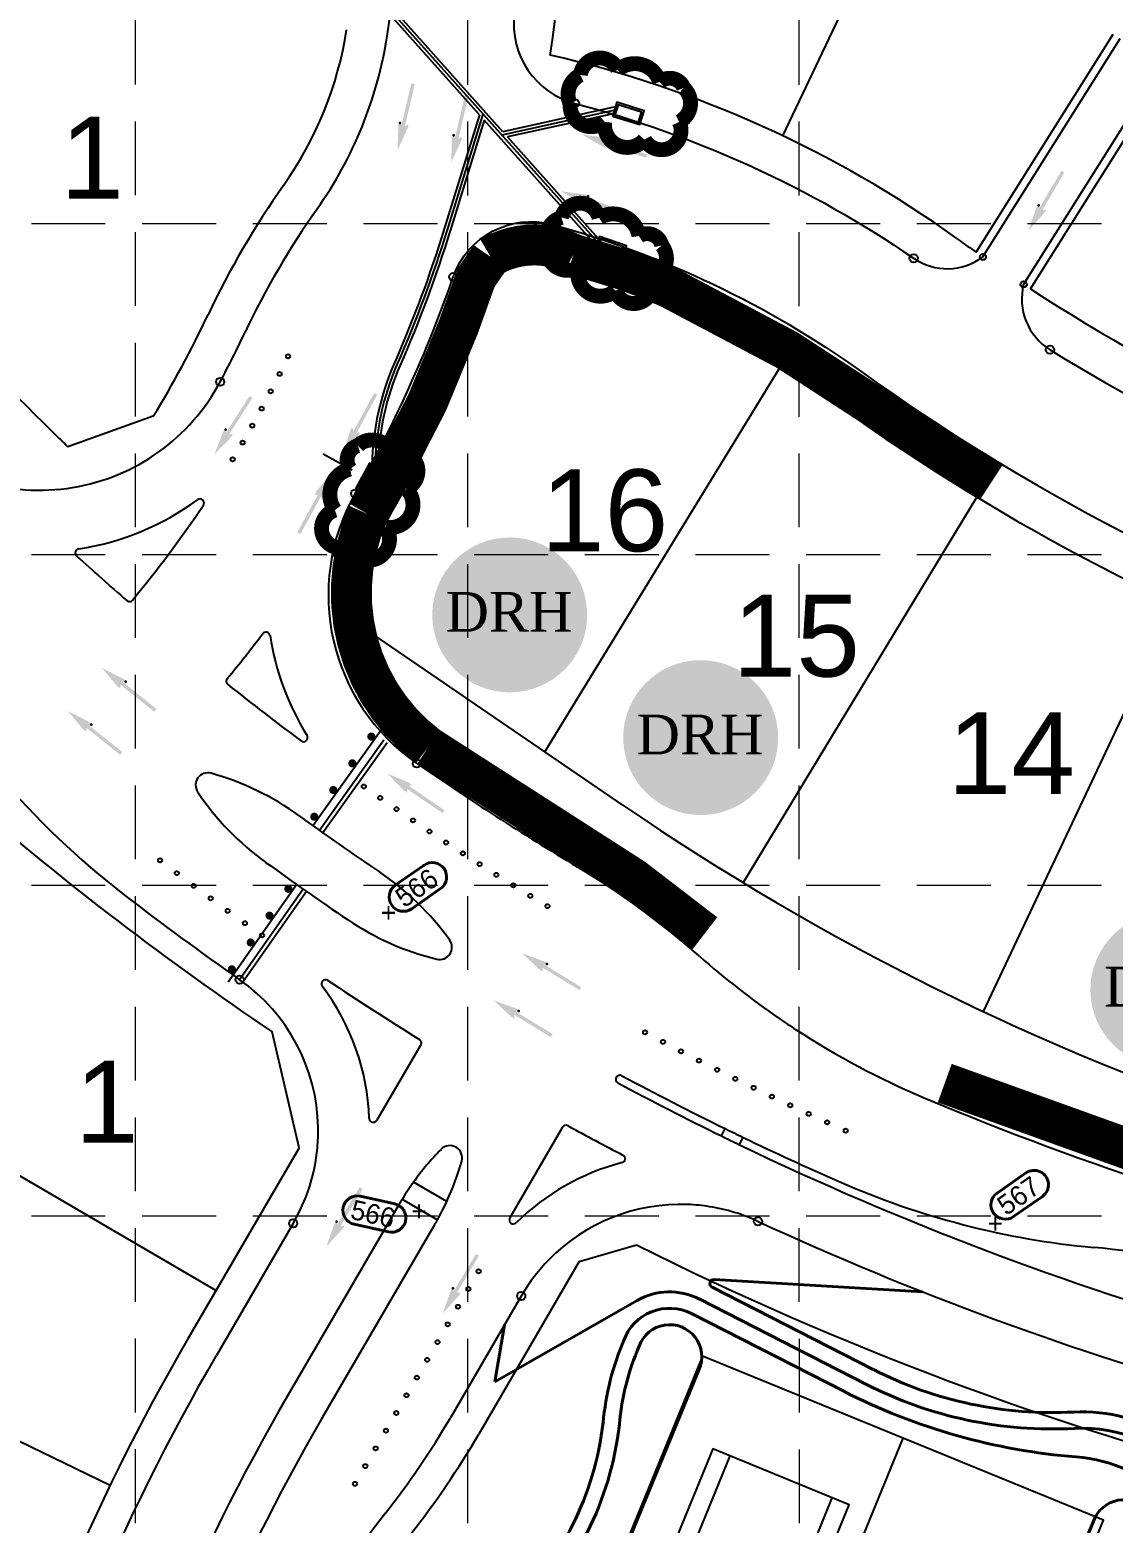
# Model space of a CAD drawing. Header units: feet. Extents: x 10084 to 13321, y 3329 to 8503.
# Drawn here: x 10627.8 to 10892.1, y 5356.9 to 5721.3 of the extents above; entities that cross this region are included whole.
import ezdxf
from ezdxf.enums import TextEntityAlignment as Align

# ---------------------------------------------------------------- set-up
doc = ezdxf.new("R2010")
doc.units = ezdxf.units.FT
doc.header["$LTSCALE"] = 40
doc.header["$MEASUREMENT"] = 0
for name, pattern in [('( Dashdot )', [1.001, 0.5, -0.25, 0.001, -0.25]), ('CENTERX2', [4, 2.5, -0.5, 0.5, -0.5]), ('DASHED', [0.75, 0.5, -0.25]), ('HIDDEN', [0.375, 0.25, -0.125])]:
    doc.linetypes.add(name, pattern=pattern)
for name, color, linetype in [('amenity center', 31, 'Continuous'), ('BASE', 7, 'Continuous'), ('CURB', 4, 'Continuous'), ('EROSION BLANKETS', 84, 'Continuous'), ('flow arrow', 4, 'Continuous'), ('GRID', 254, 'DASHED'), ('INLET', 4, 'Continuous'), ('LEGEND', 7, 'Continuous'), ('Level 1', 7, 'Continuous'), ('LOT', 7, 'Continuous'), ('NAME', 6, 'Continuous'), ('ROW', 3, '( Dashdot )'), ('STORM', 2, 'Continuous'), ('storm CL', 7, 'CENTERX2')]:
    doc.layers.add(name, color=color, linetype=linetype)
doc.styles.add('DRHorton', font='dutcheb.ttf')
doc.styles.get("Standard").update_dxf_attribs({"font": 'ARIAL.TTF'})
doc.styles.add('Style-CB101', font='CB101.shx')

# ---------------------------------------------------------------- blocks, each defined once
blk = doc.blocks.new('DRHorton')
h = blk.add_hatch(color=1)
h.paths.add_polyline_path([(78.7, 25.78, 1), (40.43, 25.78, 1)])
h.paths.add_polyline_path([(42.33, 17.91), (76.5, 17.91), (76.5, 34.87), (42.33, 34.87)], flags=24)
at = {"layer": 'BASE', "color": 176, "style": 'DRHorton'}
blk.add_text('DRH', height=9.814, dxfattribs=at).set_placement((59.39, 21.64), align=Align.CENTER)

msp = doc.modelspace()

# ---------------------------------------------------------------- hatches: boundary and pattern name
at = {"layer": 'CURB'}
h = msp.add_hatch(color=7, dxfattribs=at)
edge = h.paths.add_edge_path()
edge.add_arc((10711.13, 5548.86), 1, 85.4201, 445.4201)
h = msp.add_hatch(color=7, dxfattribs=at)
edge = h.paths.add_edge_path()
edge.add_arc((10706.5, 5542.34), 1, 85.4201, 445.4201)
h = msp.add_hatch(color=7, dxfattribs=at)
edge = h.paths.add_edge_path()
edge.add_arc((10701.86, 5535.82), 1, 85.4201, 445.4201)
h = msp.add_hatch(color=7, dxfattribs=at)
edge = h.paths.add_edge_path()
edge.add_arc((10697.22, 5529.3), 1, 85.4201, 445.4201)
h = msp.add_hatch(color=7, dxfattribs=at)
edge = h.paths.add_edge_path()
edge.add_arc((10690.89, 5511.71), 1, 85.8004, 445.8004)
h = msp.add_hatch(color=7, dxfattribs=at)
edge = h.paths.add_edge_path()
edge.add_arc((10686.3, 5505.16), 1, 85.8004, 445.8004)
h = msp.add_hatch(color=7, dxfattribs=at)
edge = h.paths.add_edge_path()
edge.add_arc((10681.71, 5498.61), 1, 85.8004, 445.8004)
h = msp.add_hatch(color=7, dxfattribs=at)
edge = h.paths.add_edge_path()
edge.add_arc((10677.11, 5492.06), 1, 85.8004, 445.8004)
at = {"layer": 'flow arrow', "linetype": 'Continuous', "lineweight": 30}
h = msp.add_hatch(color=7, dxfattribs=at)
edge = h.paths.add_edge_path()
edge.add_line((10720.03, 5698.16), (10719.31, 5697.77))
edge.add_line((10719.31, 5697.77), (10721.73, 5708.07))
edge.add_line((10721.73, 5708.07), (10720.89, 5708.26))
edge.add_line((10720.89, 5708.26), (10718.47, 5697.96))
edge.add_line((10718.47, 5697.96), (10718.11, 5698.6))
edge.add_line((10718.11, 5698.6), (10718.11, 5698.6))
edge.add_ellipse((10717.94, 5698.09), major_axis=(0.128, 0.545), ratio=0.285714, start_angle=342.8173, end_angle=484.7269)
edge.add_line((10717.74, 5697.81), (10717.74, 5697.81))
edge.add_line((10717.74, 5697.81), (10717.53, 5691.97))
edge.add_line((10717.53, 5691.97), (10719.99, 5697.28))
edge.add_line((10719.99, 5697.28), (10719.99, 5697.28))
edge.add_ellipse((10719.94, 5697.62), major_axis=(0.128, 0.545), ratio=0.285714, start_angle=234.1685, end_angle=374.4967)
edge.add_line((10720.02, 5698.16), (10720.03, 5698.16))
edge.add_line((10720.03, 5698.16), (10720.03, 5698.16))
h = msp.add_hatch(color=7, dxfattribs=at)
edge = h.paths.add_edge_path()
edge.add_line((10733.1, 5695.14), (10732.38, 5694.75))
edge.add_line((10732.38, 5694.75), (10734.8, 5705.05))
edge.add_line((10734.8, 5705.05), (10733.96, 5705.24))
edge.add_line((10733.96, 5705.24), (10731.55, 5694.94))
edge.add_line((10731.55, 5694.94), (10731.18, 5695.58))
edge.add_line((10731.18, 5695.58), (10731.18, 5695.58))
edge.add_ellipse((10731.01, 5695.07), major_axis=(0.128, 0.545), ratio=0.285714, start_angle=342.8173, end_angle=484.7269)
edge.add_line((10730.81, 5694.79), (10730.81, 5694.79))
edge.add_line((10730.81, 5694.79), (10730.61, 5688.95))
edge.add_line((10730.61, 5688.95), (10733.07, 5694.26))
edge.add_line((10733.07, 5694.26), (10733.07, 5694.26))
edge.add_ellipse((10733.01, 5694.61), major_axis=(0.128, 0.545), ratio=0.285714, start_angle=234.1685, end_angle=374.4967)
edge.add_line((10733.1, 5695.14), (10733.1, 5695.14))
edge.add_line((10733.1, 5695.14), (10733.1, 5695.14))
h = msp.add_hatch(color=7, dxfattribs=at)
edge = h.paths.add_edge_path()
edge.add_line((10768.46, 5692.71), (10768.13, 5693.46))
edge.add_line((10768.13, 5693.46), (10778.17, 5690.11))
edge.add_line((10778.17, 5690.11), (10778.44, 5690.93))
edge.add_line((10778.44, 5690.93), (10768.4, 5694.28))
edge.add_line((10768.4, 5694.28), (10769.07, 5694.58))
edge.add_line((10769.07, 5694.58), (10769.07, 5694.58))
edge.add_ellipse((10768.58, 5694.8), major_axis=(0.531, -0.177), ratio=0.285714, start_angle=342.8173, end_angle=484.7269)
edge.add_line((10768.32, 5695.02), (10768.32, 5695.02))
edge.add_line((10768.32, 5695.02), (10762.52, 5695.76))
edge.add_line((10762.52, 5695.76), (10767.58, 5692.83))
edge.add_line((10767.58, 5692.83), (10767.58, 5692.82))
edge.add_ellipse((10767.93, 5692.84), major_axis=(0.531, -0.177), ratio=0.285714, start_angle=234.1685, end_angle=374.4967)
edge.add_line((10768.46, 5692.71), (10768.46, 5692.71))
edge.add_line((10768.46, 5692.71), (10768.46, 5692.71))
h = msp.add_hatch(color=7, dxfattribs=at)
edge = h.paths.add_edge_path()
edge.add_line((10875.64, 5677.51), (10874.84, 5677.34))
edge.add_line((10874.84, 5677.34), (10880.2, 5686.47))
edge.add_line((10880.2, 5686.47), (10879.46, 5686.9))
edge.add_line((10879.46, 5686.9), (10874.1, 5677.78))
edge.add_line((10874.1, 5677.78), (10873.94, 5678.49))
edge.add_line((10873.94, 5678.49), (10873.94, 5678.49))
edge.add_ellipse((10873.63, 5678.06), major_axis=(0.283, 0.483), ratio=0.285714, start_angle=342.8173, end_angle=484.7269)
edge.add_line((10873.35, 5677.85), (10873.35, 5677.85))
edge.add_line((10873.35, 5677.85), (10871.43, 5672.33))
edge.add_line((10871.43, 5672.33), (10875.35, 5676.67))
edge.add_line((10875.35, 5676.67), (10875.35, 5676.67))
edge.add_ellipse((10875.4, 5677.02), major_axis=(0.283, 0.483), ratio=0.285714, start_angle=234.1685, end_angle=374.4967)
edge.add_line((10875.64, 5677.51), (10875.64, 5677.51))
edge.add_line((10875.64, 5677.51), (10875.64, 5677.51))
h = msp.add_hatch(color=7, dxfattribs=at)
edge = h.paths.add_edge_path()
edge.add_line((10763.35, 5678.86), (10763.03, 5679.61))
edge.add_line((10763.03, 5679.61), (10773.07, 5676.26))
edge.add_line((10773.07, 5676.26), (10773.34, 5677.08))
edge.add_line((10773.34, 5677.08), (10763.3, 5680.43))
edge.add_line((10763.3, 5680.43), (10763.97, 5680.73))
edge.add_line((10763.97, 5680.73), (10763.97, 5680.73))
edge.add_ellipse((10763.47, 5680.95), major_axis=(0.531, -0.177), ratio=0.285714, start_angle=342.8173, end_angle=484.7269)
edge.add_line((10763.21, 5681.17), (10763.21, 5681.17))
edge.add_line((10763.21, 5681.17), (10757.42, 5681.91))
edge.add_line((10757.42, 5681.91), (10762.48, 5678.97))
edge.add_line((10762.48, 5678.97), (10762.48, 5678.97))
edge.add_ellipse((10762.83, 5678.99), major_axis=(0.531, -0.177), ratio=0.285714, start_angle=234.1685, end_angle=374.4967)
edge.add_line((10763.36, 5678.86), (10763.35, 5678.86))
edge.add_line((10763.35, 5678.86), (10763.35, 5678.86))
h = msp.add_hatch(color=7, dxfattribs=at)
edge = h.paths.add_edge_path()
edge.add_line((10677.23, 5622.72), (10676.43, 5622.59))
edge.add_line((10676.43, 5622.59), (10682.13, 5631.51))
edge.add_line((10682.13, 5631.51), (10681.4, 5631.97))
edge.add_line((10681.4, 5631.97), (10675.7, 5623.05))
edge.add_line((10675.7, 5623.05), (10675.57, 5623.77))
edge.add_line((10675.57, 5623.77), (10675.57, 5623.77))
edge.add_ellipse((10675.24, 5623.35), major_axis=(0.302, 0.472), ratio=0.285714, start_angle=342.8173, end_angle=484.7269)
edge.add_line((10674.96, 5623.15), (10674.96, 5623.15))
edge.add_line((10674.96, 5623.15), (10672.83, 5617.71))
edge.add_line((10672.83, 5617.71), (10676.91, 5621.9))
edge.add_line((10676.91, 5621.9), (10676.91, 5621.9))
edge.add_ellipse((10676.98, 5622.25), major_axis=(0.302, 0.472), ratio=0.285714, start_angle=234.1685, end_angle=374.4967)
edge.add_line((10677.23, 5622.72), (10677.23, 5622.72))
edge.add_line((10677.23, 5622.72), (10677.23, 5622.72))
at = {"layer": 'flow arrow'}
h = msp.add_hatch(color=7, dxfattribs=at)
edge = h.paths.add_edge_path()
edge.add_line((10708.23, 5623.2), (10707.54, 5622.96))
edge.add_line((10707.54, 5622.96), (10712.58, 5632.27))
edge.add_line((10712.58, 5632.27), (10711.82, 5632.68))
edge.add_line((10711.82, 5632.68), (10706.78, 5623.37))
edge.add_line((10706.78, 5623.37), (10706.51, 5624.15))
edge.add_line((10706.51, 5624.15), (10706.51, 5624.15))
edge.add_ellipse((10706.22, 5623.69), major_axis=(0.267, 0.492), ratio=0.285714, start_angle=345.5033, end_angle=485.8315)
edge.add_line((10705.95, 5623.46), (10705.95, 5623.46))
edge.add_line((10705.95, 5623.46), (10704.26, 5617.86))
edge.add_line((10704.26, 5617.86), (10707.99, 5622.37))
edge.add_line((10707.99, 5622.37), (10707.98, 5622.37))
edge.add_ellipse((10708.02, 5622.71), major_axis=(0.267, 0.492), ratio=0.285714, start_angle=235.2731, end_angle=377.1827)
edge.add_line((10708.23, 5623.2), (10708.23, 5623.2))
edge.add_line((10708.23, 5623.2), (10708.23, 5623.2))
edge.add_line((10708.23, 5623.2), (10708.23, 5623.2))
h = msp.add_hatch(color=7, dxfattribs=at)
edge = h.paths.add_edge_path()
edge.add_line((10699.07, 5606.84), (10698.89, 5607.55))
edge.add_line((10698.89, 5607.55), (10693.83, 5598.26))
edge.add_line((10693.83, 5598.26), (10693.07, 5598.67))
edge.add_line((10693.07, 5598.67), (10698.14, 5607.96))
edge.add_line((10698.14, 5607.96), (10697.34, 5607.77))
edge.add_line((10697.34, 5607.77), (10697.34, 5607.77))
edge.add_ellipse((10697.56, 5608.27), major_axis=(-0.268, -0.492), ratio=0.285714, start_angle=-125.8315, end_angle=14.4967, ccw=False)
edge.add_line((10697.61, 5608.62), (10697.61, 5608.61))
edge.add_line((10697.61, 5608.61), (10701.39, 5613.08))
edge.add_line((10701.39, 5613.08), (10699.64, 5607.5))
edge.add_line((10699.64, 5607.5), (10699.64, 5607.5))
edge.add_ellipse((10699.37, 5607.29), major_axis=(-0.268, -0.492), ratio=0.285714, start_angle=-17.1827, end_angle=124.7269, ccw=False)
edge.add_line((10699.07, 5606.84), (10699.07, 5606.84))
edge.add_line((10699.07, 5606.84), (10699.07, 5606.84))
edge.add_line((10699.07, 5606.84), (10699.07, 5606.84))
at = {"layer": 'flow arrow', "linetype": 'Continuous', "lineweight": 30}
h = msp.add_hatch(color=7, dxfattribs=at)
edge = h.paths.add_edge_path()
edge.add_line((10649.95, 5560.72), (10649.9, 5561.54))
edge.add_line((10649.9, 5561.54), (10658.17, 5554.94))
edge.add_line((10658.17, 5554.94), (10658.71, 5555.61))
edge.add_line((10658.71, 5555.61), (10650.44, 5562.21))
edge.add_line((10650.44, 5562.21), (10651.17, 5562.27))
edge.add_line((10651.17, 5562.27), (10651.17, 5562.27))
edge.add_ellipse((10650.78, 5562.64), major_axis=(0.438, -0.349), ratio=0.285714, start_angle=342.8173, end_angle=484.7269)
edge.add_line((10650.61, 5562.94), (10650.61, 5562.94))
edge.add_line((10650.61, 5562.94), (10645.42, 5565.62))
edge.add_line((10645.42, 5565.62), (10649.17, 5561.13))
edge.add_line((10649.17, 5561.13), (10649.16, 5561.13))
edge.add_ellipse((10649.5, 5561.03), major_axis=(0.438, -0.349), ratio=0.285714, start_angle=234.1685, end_angle=374.4967)
edge.add_line((10649.95, 5560.72), (10649.95, 5560.72))
edge.add_line((10649.95, 5560.72), (10649.95, 5560.72))
h = msp.add_hatch(color=7, dxfattribs=at)
edge = h.paths.add_edge_path()
edge.add_line((10641.62, 5550.2), (10641.57, 5551.02))
edge.add_line((10641.57, 5551.02), (10649.84, 5544.42))
edge.add_line((10649.84, 5544.42), (10650.38, 5545.09))
edge.add_line((10650.38, 5545.09), (10642.11, 5551.69))
edge.add_line((10642.11, 5551.69), (10642.84, 5551.74))
edge.add_line((10642.84, 5551.74), (10642.84, 5551.75))
edge.add_ellipse((10642.45, 5552.12), major_axis=(0.438, -0.349), ratio=0.285714, start_angle=342.8173, end_angle=484.7269)
edge.add_line((10642.28, 5552.42), (10642.28, 5552.42))
edge.add_line((10642.28, 5552.42), (10637.09, 5555.1))
edge.add_line((10637.09, 5555.1), (10640.84, 5550.61))
edge.add_line((10640.84, 5550.61), (10640.83, 5550.61))
edge.add_ellipse((10641.17, 5550.51), major_axis=(0.438, -0.349), ratio=0.285714, start_angle=234.1685, end_angle=374.4967)
edge.add_line((10641.62, 5550.2), (10641.62, 5550.2))
edge.add_line((10641.62, 5550.2), (10641.62, 5550.2))
at = {"layer": 'flow arrow'}
h = msp.add_hatch(color=7, dxfattribs=at)
edge = h.paths.add_edge_path()
edge.add_line((10721.02, 5536.93), (10720.3, 5536.82))
edge.add_line((10720.3, 5536.82), (10729.04, 5530.86))
edge.add_line((10729.04, 5530.86), (10728.56, 5530.15))
edge.add_line((10728.56, 5530.15), (10719.81, 5536.11))
edge.add_line((10719.81, 5536.11), (10719.92, 5535.3))
edge.add_line((10719.92, 5535.3), (10719.92, 5535.3))
edge.add_ellipse((10719.45, 5535.57), major_axis=(0.463, -0.315), ratio=0.285714, start_angle=-125.8315, end_angle=14.4967, ccw=False)
edge.add_line((10719.11, 5535.65), (10719.11, 5535.65))
edge.add_line((10719.11, 5535.65), (10715.04, 5539.85))
edge.add_line((10715.04, 5539.85), (10720.42, 5537.56))
edge.add_line((10720.42, 5537.56), (10720.42, 5537.56))
edge.add_ellipse((10720.61, 5537.27), major_axis=(0.463, -0.315), ratio=0.285714, start_angle=-17.1827, end_angle=124.7269, ccw=False)
edge.add_line((10721.02, 5536.93), (10721.02, 5536.93))
edge.add_line((10721.02, 5536.93), (10721.02, 5536.93))
edge.add_line((10721.02, 5536.93), (10721.02, 5536.93))
at = {"layer": 'flow arrow', "linetype": 'Continuous', "lineweight": 30}
h = msp.add_hatch(color=7, dxfattribs=at)
edge = h.paths.add_edge_path()
edge.add_line((10753, 5491.69), (10752.85, 5492.5))
edge.add_line((10752.85, 5492.5), (10761.89, 5487))
edge.add_line((10761.89, 5487), (10762.33, 5487.73))
edge.add_line((10762.33, 5487.73), (10753.29, 5493.23))
edge.add_line((10753.29, 5493.23), (10754.01, 5493.38))
edge.add_line((10754.01, 5493.38), (10754.01, 5493.38))
edge.add_ellipse((10753.58, 5493.7), major_axis=(0.478, -0.291), ratio=0.285714, start_angle=342.8173, end_angle=484.7269)
edge.add_line((10753.38, 5493.98), (10753.38, 5493.98))
edge.add_line((10753.38, 5493.98), (10747.89, 5495.99))
edge.add_line((10747.89, 5495.99), (10752.17, 5492))
edge.add_line((10752.17, 5492), (10752.17, 5492))
edge.add_ellipse((10752.52, 5491.94), major_axis=(0.478, -0.291), ratio=0.285714, start_angle=234.1685, end_angle=374.4967)
edge.add_line((10753, 5491.69), (10753, 5491.69))
edge.add_line((10753, 5491.69), (10753, 5491.69))
h = msp.add_hatch(color=7, dxfattribs=at)
edge = h.paths.add_edge_path()
edge.add_line((10746.07, 5480.2), (10745.92, 5481.01))
edge.add_line((10745.92, 5481.01), (10754.96, 5475.51))
edge.add_line((10754.96, 5475.51), (10755.4, 5476.24))
edge.add_line((10755.4, 5476.24), (10746.36, 5481.74))
edge.add_line((10746.36, 5481.74), (10747.08, 5481.89))
edge.add_line((10747.08, 5481.89), (10747.08, 5481.89))
edge.add_ellipse((10746.65, 5482.21), major_axis=(0.478, -0.291), ratio=0.285714, start_angle=342.8173, end_angle=484.7269)
edge.add_line((10746.44, 5482.49), (10746.45, 5482.49))
edge.add_line((10746.45, 5482.49), (10740.96, 5484.5))
edge.add_line((10740.96, 5484.5), (10745.24, 5480.51))
edge.add_line((10745.24, 5480.51), (10745.24, 5480.51))
edge.add_ellipse((10745.58, 5480.45), major_axis=(0.478, -0.291), ratio=0.285714, start_angle=234.1685, end_angle=374.4967)
edge.add_line((10746.07, 5480.2), (10746.07, 5480.2))
edge.add_line((10746.07, 5480.2), (10746.07, 5480.2))
h = msp.add_hatch(color=7, dxfattribs=at)
edge = h.paths.add_edge_path()
edge.add_line((10704.38, 5429.53), (10703.58, 5429.37))
edge.add_line((10703.58, 5429.37), (10708.99, 5438.46))
edge.add_line((10708.99, 5438.46), (10708.24, 5438.9))
edge.add_line((10708.24, 5438.9), (10702.84, 5429.81))
edge.add_line((10702.84, 5429.81), (10702.68, 5430.52))
edge.add_line((10702.68, 5430.52), (10702.68, 5430.52))
edge.add_ellipse((10702.37, 5430.09), major_axis=(0.286, 0.481), ratio=0.285714, start_angle=342.8173, end_angle=484.7269)
edge.add_line((10702.09, 5429.88), (10702.09, 5429.88))
edge.add_line((10702.09, 5429.88), (10700.14, 5424.37))
edge.add_line((10700.14, 5424.37), (10704.08, 5428.69))
edge.add_line((10704.08, 5428.69), (10704.08, 5428.69))
edge.add_ellipse((10704.14, 5429.04), major_axis=(0.286, 0.481), ratio=0.285714, start_angle=234.1685, end_angle=374.4967)
edge.add_line((10704.38, 5429.53), (10704.38, 5429.53))
edge.add_line((10704.38, 5429.53), (10704.38, 5429.53))
h = msp.add_hatch(color=7, dxfattribs=at)
edge = h.paths.add_edge_path()
edge.add_line((10732.78, 5413.24), (10731.98, 5413.08))
edge.add_line((10731.98, 5413.08), (10737.39, 5422.18))
edge.add_line((10737.39, 5422.18), (10736.65, 5422.62))
edge.add_line((10736.65, 5422.62), (10731.24, 5413.52))
edge.add_line((10731.24, 5413.52), (10731.09, 5414.24))
edge.add_line((10731.09, 5414.24), (10731.09, 5414.24))
edge.add_ellipse((10730.77, 5413.81), major_axis=(0.286, 0.481), ratio=0.285714, start_angle=342.8173, end_angle=484.7269)
edge.add_line((10730.5, 5413.6), (10730.5, 5413.6))
edge.add_line((10730.5, 5413.6), (10728.54, 5408.09))
edge.add_line((10728.54, 5408.09), (10732.48, 5412.41))
edge.add_line((10732.48, 5412.41), (10732.48, 5412.41))
edge.add_ellipse((10732.54, 5412.76), major_axis=(0.286, 0.481), ratio=0.285714, start_angle=234.1685, end_angle=374.4967)
edge.add_line((10732.78, 5413.24), (10732.78, 5413.24))
edge.add_line((10732.78, 5413.24), (10732.78, 5413.24))

# ---------------------------------------------------------------- linework, layer by layer
at = {"layer": 'amenity center', "color": 7}
for p, q in [((10751.48, 5159.19), (10840.87, 5377.64)), ((10798.58, 5373.32), (10769.05, 5301.13)), ((10794.04, 5290.91), (10823.57, 5363.1))]:
    msp.add_line(p, q, dxfattribs=at)
at = {"layer": 'amenity center', "color": 7, "flags": 128}
for points in [[(10702.57, 5179.21), (10800.4, 5139.17), (10889.78, 5357.62), (10791.96, 5397.66)], [(10798.2, 5289.2), (10827.74, 5361.39), (10794.42, 5375.03), (10764.88, 5302.84)]]:
    msp.add_lwpolyline(points, close=True, dxfattribs=at)
at = {"layer": 'CURB', "color": 7}
for p, q in [((10860.32, 5665.92), (10893.79, 5719.22)), ((10870.27, 5659.2), (10903.96, 5712.84)), ((10696.82, 5527), (10713.69, 5550.72)), ((10714.17, 5547.95), (10698.52, 5525.95)), ((10714.99, 5547.37), (10699.34, 5525.37)), ((10676.21, 5489.03), (10692.88, 5512.79)), ((10694.51, 5511.64), (10679.01, 5489.54)), ((10695.33, 5511.07), (10679.82, 5488.95)), ((10723.2, 5473.63), (10712.5, 5455.23)), ((10757.78, 5453.51), (10744.92, 5431.43)), ((10796.55, 5451.4), (10797.43, 5453.2)), ((10800.95, 5449.27), (10801.82, 5451.07)), ((10729.54, 5435.42), (10721.4, 5440.11)), ((10717.92, 5434.72), (10690.6, 5387.8)), ((10718.64, 5435.94), (10727.28, 5430.96)), ((10692.06, 5430.06), (10673.32, 5397.86)), ((10726.56, 5429.69), (10699.25, 5382.77)), ((10747.7, 5412.34), (10730.41, 5382.64))]:
    msp.add_line(p, q, dxfattribs=at)
for centre, radius in [((10760.81, 5703.36), 1), ((10755.29, 5673.79), 1), ((10843.44, 5665.58), 1), ((10860.32, 5665.92), 0.75), ((10731.13, 5661.03), 1), ((10870.27, 5659.2), 0.75), ((10690.83, 5641.64), 0.5), ((10876.72, 5643.25), 1), ((10688.75, 5637.35), 0.5), ((10674.26, 5635.43), 1), ((10686.6, 5633.1), 0.5), ((10684.37, 5628.89), 0.5), ((10682.09, 5624.73), 0.5), ((10679.73, 5620.6), 0.5), ((10677.3, 5616.52), 0.5), ((10707.19, 5608.18), 1), ((10722.23, 5542.3), 1), ((10709.31, 5536.69), 0.5), ((10713.29, 5533.9), 0.5), ((10717.28, 5531.14), 0.5), ((10721.29, 5528.41), 0.5), ((10725.33, 5525.7), 0.5), ((10729.38, 5523.02), 0.5), ((10733.45, 5520.36), 0.5), ((10659.59, 5518.66), 0.5), ((10737.54, 5517.73), 0.5), ((10663.69, 5515.54), 0.5), ((10741.65, 5515.13), 0.5), ((10667.81, 5512.44), 0.5), ((10671.95, 5509.38), 0.5), ((10745.78, 5512.55), 0.5), ((10749.93, 5510), 0.5), ((10676.1, 5506.34), 0.5), ((10754.1, 5507.47), 0.5), ((10680.29, 5503.34), 0.5), ((10684.48, 5500.36), 0.5), ((10679.01, 5489.54), 1), ((10777.91, 5476.69), 0.5), ((10782.29, 5474.36), 0.5), ((10786.67, 5472.06), 0.5), ((10791.08, 5469.79), 0.5), ((10795.5, 5467.55), 0.5), ((10799.93, 5465.34), 0.5), ((10804.38, 5463.16), 0.5), ((10808.85, 5461.01), 0.5), ((10813.33, 5458.88), 0.5), ((10817.83, 5456.79), 0.5), ((10822.34, 5454.72), 0.5), ((10826.87, 5452.69), 0.5), ((10692.06, 5430.06), 1), ((10805.46, 5430.56), 1), ((10737.33, 5418.38), 0.5), ((10734.81, 5414.06), 0.5), ((10747.7, 5412.34), 1), ((10732.3, 5409.73), 0.5), ((10729.78, 5405.41), 0.5), ((10727.27, 5401.09), 0.5), ((10724.75, 5396.77), 0.5), ((10722.24, 5392.45), 0.5), ((10719.72, 5388.13), 0.5), ((10717.21, 5383.81), 0.5), ((10714.69, 5379.49), 0.5), ((10712.18, 5375.16), 0.5), ((10709.66, 5370.84), 0.5), ((10707.15, 5366.52), 0.5)]:
    msp.add_circle(centre, radius, dxfattribs=at)
for centre, radius, start, end in [((10433.45, 5764.03), 285, 351.0637, 12.6579), ((10765.89, 5722.71), 20, 172.915, 255.2936), ((10616.2, 5735.29), 100, 324.7567, 351.0637), ((10861.22, 5562.18), 200, 144.7567, 154.7386), ((10851.64, 5677.53), 14.5, 235.5522, 306.773), ((10433.45, 5764.03), 315, 330.3463, 340.9144), ((10884.32, 5655.6), 14.5, 165.6211, 238.3783), ((10433.45, 5764.03), 273, 331.8961, 334.7386), ((11131.01, 6056.24), 485, 238.3783, 267.4031), ((11131.01, 6056.24), 515, 234.3179, 267.4031), ((10630.16, 5658.98), 50, 226.7382, 331.8961), ((10750.65, 5583.44), 50, 150.3463, 235.3626), ((10630.16, 5658.98), 65, 278.4867, 306.4074), ((10433.45, 5764.03), 285, 320.3533, 326.1565), ((10669.33, 5605.86), 1, 326.1565, 126.4074), ((10639.9, 5593.7), 1, 98.4867, 227.6989), ((11129.19, 6131.4), 728, 227.69886, 228.98902), ((10652.13, 5582.82), 1, 228.989, 320.3533), ((10772.93, 5668.66), 200, 207.9721, 232.408), ((10433.45, 5764.03), 315, 320.3428, 322.8816), ((10685.42, 5573.33), 1, 8.8101, 142.8816), ((10750.65, 5583.44), 65, 188.8101, 211.8567), ((10676.73, 5562.36), 1, 140.3428, 231.5112), ((11129.19, 6131.4), 728, 231.51118, 233.28755), ((10694.59, 5548.61), 1, 233.2876, 31.8567), ((11129.19, 6131.4), 716, 235.3626, 239.08945), ((10671.26, 5537.01), 3, 74.3088, 213.8983), ((10653.68, 5474.43), 68, 54.1036, 74.3088), ((10725.21, 5573.26), 68, 213.8983, 234.1036), ((11129.19, 6131.4), 743, 234.10357, 235.946), ((11129.19, 6131.4), 757, 234.10357, 235.946), ((10658.64, 5345.5), 200, 48.4797, 59.0894), ((10675.05, 5459.48), 68, 35.7408, 55.946), ((11129.19, 6131.4), 784, 232.40804, 234.95566), ((10743.37, 5560.56), 68, 235.946, 256.1512), ((10727.81, 5497.45), 3, 256.1512, 35.7408), ((10923.79, 5644.99), 200, 228.4797, 235.5345), ((10653.17, 5452.69), 45, 1.0014, 54.9557), ((10699.94, 5488.54), 1, 56.2684, 217.0892), ((10653.67, 5453.56), 57, 2.146, 37.0892), ((11129.19, 6131.4), 772, 236.26844, 238.24269), ((10923.79, 5644.99), 200, 235.5345, 236.9671), ((10923.79, 5644.99), 200, 236.9671, 247.1075), ((10722.34, 5474.13), 1, 329.7994, 58.2427), ((10771.77, 5465.23), 1, 61.7852, 241.7852), ((11129.19, 6131.4), 755, 241.78517, 243.93359), ((11129.19, 6131.4), 757, 241.78517, 243.93359), ((11129.19, 6131.4), 728, 247.10745, 267.40314), ((10711.63, 5455.73), 1, 182.146, 329.7994), ((10653.17, 5452.69), 45, 354.6311, 1.0014), ((10758.64, 5453.01), 1, 61.3562, 149.7994), ((11129.19, 6131.4), 772, 241.35617, 242.48268), ((11129.19, 6131.4), 757, 243.93359, 244.30349), ((11129.19, 6131.4), 755, 243.93359, 244.30349), ((10653.17, 5452.69), 45, 329.7994, 354.6311), ((10776.69, 5400.52), 68, 135.5494, 144.3965), ((10730.29, 5446.04), 3, 344.0495, 135.5494), ((11129.19, 6131.4), 757, 244.30349, 263.97785), ((11129.19, 6131.4), 755, 244.30349, 246.26364), ((10667.79, 5463.9), 68, 335.2408, 344.0495), ((10786.59, 5389.71), 57, 104.5212, 134.7092), ((10772.05, 5445.85), 1, 284.5212, 62.4827), ((10905.78, 5623.35), 200, 246.2636, 264.6951), ((10776.69, 5400.52), 68, 144.3965, 148.6095), ((10776.69, 5400.52), 68, 148.6095, 149.7994), ((10667.79, 5463.9), 68, 331.0279, 335.2408), ((10786.59, 5389.71), 45, 87.7378, 135.7158), ((10786.59, 5389.71), 45, 80.9474, 87.7378), ((10786.59, 5389.71), 45, 65.2074, 80.9474), ((10667.79, 5463.9), 68, 329.7994, 331.0279), ((10745.79, 5430.92), 1, 149.7994, 314.7092), ((11129.19, 6131.4), 772, 245.20743, 254.46842), ((10868.8, 5225.07), 200, 73.9709, 84.6951), ((10786.59, 5389.71), 45, 135.7158, 142.2015), ((10786.59, 5389.71), 45, 142.2015, 149.7994), ((11127.06, 5133.77), 525, 149.7994, 180), ((11127.06, 5133.77), 505, 149.7994, 180), ((11127.06, 5133.77), 495, 149.7994, 180), ((10557.56, 5483.25), 200, 321.7156, 329.7994), ((10871.54, 5235.42), 200, 141.7156, 158.3061)]:
    msp.add_arc(centre, radius, start, end, dxfattribs=at)
at = {"layer": 'CURB', "color": 7, "extrusion": (0, 0, -1)}
for centre, radius, start, end in [((-10693.54, 5447.05), 265, 104.7064, 124.4478), ((-10750.04, 5654.49), 20, 19.0856, 105.2344), ((-10693.54, 5447.05), 235, 105.2344, 125.6821)]:
    msp.add_arc(centre, radius, start, end, dxfattribs=at)
at = {"layer": 'EROSION BLANKETS', "linetype": 'Continuous', "lineweight": 40, "const_width": 10}
msp.add_lwpolyline([(10862.33, 5610.81), (10812.53, 5643.18), (10779.38, 5660.74), (10760.44, 5666.54, 0.256143), (10740.21, 5665.93), (10736.72, 5660.91), (10732.36, 5648.76), (10724.79, 5630.42), (10714.24, 5610.01), (10710.34, 5603.13, 0.350012), (10725.02, 5546.34), (10775, 5514.24), (10792.47, 5500.8)], format="xyb", dxfattribs=at)
msp.add_lwpolyline([(11114.04, 5409.79), (11080.16, 5410.41), (11039.58, 5414.34), (10980.08, 5424.04), (10915.82, 5440.98), (10851.02, 5464.29)], dxfattribs=at)
at = {"layer": 'flow arrow', "color": 7}
msp.add_line((10699.41, 5617.82), (10706.42, 5613.96), dxfattribs=at)
at = {"layer": 'flow arrow', "color": 7, "linetype": 'Continuous', "lineweight": 30}
for p in [(10718.11, 5698.6), (10731.18, 5695.58), (10769.07, 5694.58), (10763.97, 5680.73), (10873.94, 5678.49), (10675.57, 5623.77), (10651.17, 5562.27), (10642.84, 5551.74), (10754.01, 5493.38), (10747.08, 5481.89), (10702.68, 5430.52), (10731.09, 5414.24)]:
    msp.add_point(p, dxfattribs=at)
at = {"layer": 'GRID', "color": 252, "linetype": 'HIDDEN', "lineweight": 0, "ltscale": 1.8}
for p, q in [((10653.53, 3736.94), (10653.78, 8415.23)), ((10734.85, 3736.93), (10734.41, 8414.93)), ((10815.84, 3736.92), (10815.02, 8415)), ((10169.24, 5674.03), (13236.21, 5674.03)), ((10169.24, 5593.32), (13236.21, 5593.32)), ((10169.24, 5512.61), (13236.21, 5512.61)), ((10169.24, 5431.9), (13236.21, 5431.9))]:
    msp.add_line(p, q, dxfattribs=at)
at = {"layer": 'INLET', "color": 5, "flags": 128}
for points in [[(10769.95, 5700.29), (10776.62, 5698.19), (10777.67, 5701.53), (10771, 5703.63)], [(10770.57, 5700.61), (10776.3, 5698.81), (10777.05, 5701.2), (10771.32, 5703)], [(10765.63, 5667.61), (10772.24, 5665.29), (10773.4, 5668.6), (10766.79, 5670.92)], [(10766.27, 5667.92), (10771.93, 5665.93), (10772.76, 5668.29), (10767.1, 5670.28)], [(10710.45, 5607.77), (10713.79, 5613.92), (10710.72, 5615.59), (10707.38, 5609.44)], [(10710.25, 5608.45), (10713.12, 5613.72), (10710.92, 5614.91), (10708.06, 5609.64)]]:
    msp.add_lwpolyline(points, close=True, dxfattribs=at)
at = {"layer": 'LEGEND', "color": 170, "ltscale": 100, "const_width": 3.63}
for points in [[(10771.25, 5711.53, 0.520567), (10771.25, 5711.53, 0.765195), (10762.13, 5710.31, 0.417879), (10759.64, 5703.29, 0.6649), (10768.05, 5698.87, 0.744833), (10777.77, 5694.56, 0.975642), (10786.23, 5698.84, 0.520567), (10787.37, 5707.14, 0.520567), (10781.49, 5708.59, 0.540264), (10771.25, 5711.53)], [(10766.71, 5675.42, 0.520567), (10766.71, 5675.42, 0.765195), (10757.51, 5675.55, 0.417879), (10754.02, 5668.98, 0.6649), (10761.69, 5663.36, 0.744833), (10770.66, 5657.67, 0.975642), (10779.67, 5660.66, 0.520567), (10782.01, 5668.7, 0.520567), (10776.42, 5671, 0.540264), (10766.71, 5675.42)], [(10702.25, 5604.14, 0.520567), (10702.25, 5604.14, 0.765195), (10702.76, 5594.96, 0.417879), (10709.57, 5591.94, 0.6649), (10714.63, 5599.99, 0.744833), (10719.67, 5609.34, 0.975642), (10716.05, 5618.11, 0.520567), (10707.86, 5619.88, 0.520567), (10705.96, 5614.14, 0.540264), (10702.25, 5604.14)]]:
    msp.add_lwpolyline(points, format="xyb", close=True, dxfattribs=at)
at = {"layer": 'Level 1', "color": 35, "linetype": 'Continuous', "lineweight": 40}
for p, q in [((10845.57, 5413.39), (10794.78, 5416.37)), ((10775.97, 5411.24), (10741.29, 5391.38)), ((10791.09, 5411.62), (10831.78, 5390.84)), ((10794.27, 5414.48), (10833.6, 5394.4)), ((10789.27, 5408.06), (10826.37, 5389.11)), ((10743.6, 5405.31), (10741.28, 5391.38))]:
    msp.add_line(p, q, dxfattribs=at)
at = {"layer": 'Level 1', "color": 5, "linetype": 'Continuous', "lineweight": 40}
msp.add_line((10796.03, 5136.99), (10887.7, 5358.42), dxfattribs=at)
at = {"layer": 'Level 1', "color": 35, "linetype": 'Continuous', "lineweight": 40, "flags": 128}
for points in [[(10728.01, 5511.77), (10720.98, 5506.85), (10720.98, 5506.85, -1), (10716.97, 5512.59), (10716.97, 5512.59), (10723.99, 5517.5), (10723.99, 5517.5, -1), (10728.01, 5511.77)], [(10874.83, 5436.64), (10867.81, 5431.72), (10867.81, 5431.72, -1), (10863.8, 5437.46), (10863.8, 5437.46), (10870.82, 5442.38), (10870.82, 5442.38, -1), (10874.83, 5436.64)], [(10715.32, 5427.99), (10706.95, 5429.85), (10706.95, 5429.85, -1), (10708.47, 5436.69), (10708.47, 5436.69), (10716.84, 5434.82), (10716.84, 5434.82, -1), (10715.32, 5427.99)]]:
    msp.add_lwpolyline(points, format="xyb", dxfattribs=at)
at = {"layer": 'Level 1', "color": 5, "linetype": 'Continuous', "lineweight": 40, "flags": 128}
msp.add_lwpolyline([(10702.57, 5179.21), (10701.53, 5176.61), (10701.53, 5176.61, -0.752881), (10695.86, 5177.17), (10695.86, 5177.17, -0.255335), (10747.25, 5332.56, 0.178384), (10771.66, 5381.04), (10771.66, 5381.04, -0.080664), (10776.48, 5400.14), (10776.48, 5400.14, -1.037758), (10791.06, 5394.31), (10791.06, 5394.31)], format="xyb", close=True, dxfattribs=at)
at = {"layer": 'Level 1', "color": 35, "linetype": 'Continuous', "lineweight": 40}
for centre, radius, start, end in [((10794.73, 5415.37), 1, 86.6404, 242.9497), ((10895.04, 5523.8), 151.19, 242.9865, 265.4555), ((10884.6, 5344.78), 39.32, 56.5087, 93.1095), ((10693.67, 5389.92), 74.49, 313.0498, 353.5069), ((10884.6, 5344.78), 35.32, 40.5396, 93.1095)]:
    msp.add_arc(centre, radius, start, end, dxfattribs=at)
at = {"layer": 'Level 1', "color": 35, "linetype": 'Continuous', "lineweight": 40, "extrusion": (0, 0, -1)}
for centre, radius, start, end in [((-10783.88, 5397.5), 15.85, 60.1065, 117.0503), ((-10783.88, 5397.5), 11.85, 19.6588, 117.0503), ((-10832.88, 5375.76), 65.44, 4.9301, 23.3771), ((-10877.26, 5479.9), 96, 266.8905, 297.0503), ((-10877.26, 5479.9), 100, 266.8905, 297.0503), ((-10880.08, 5335.55), 37.66, 94.5445, 134.8812), ((-10894.79, 5354.58), 8.06, 28.4088, 144.3567)]:
    msp.add_arc(centre, radius, start, end, dxfattribs=at)
at = {"layer": 'LOT', "color": 7}
for p, q in [((10856.69, 5790.83), (10811.44, 5695.49)), ((10704.51, 5720.04), (10704.51, 5720.04)), ((10753.47, 5545.14), (10810.85, 5639.04)), ((10801.84, 5513.15), (10858.89, 5607.27)), ((10860.46, 5481.76), (10907.33, 5581.28)), ((10580.81, 5467.54), (10673.29, 5413.72)), ((10551.14, 5412.9), (10647.42, 5366.23))]:
    msp.add_line(p, q, dxfattribs=at)
at = {"layer": 'ROW', "color": 7, "linetype": 'Continuous'}
for p, q in [((10858.68, 5667.06), (10892.1, 5720.29)), ((10871.95, 5658.11), (10905.65, 5711.78)), ((10857.56, 5667.85), (10858.68, 5667.06)), ((10657.94, 5627.02), (10637.11, 5619.59)), ((10707.22, 5588.89), (10709.96, 5574.9)), ((10772.52, 5532.12), (10709.96, 5574.9)), ((10693.56, 5448.54), (10686.91, 5476.81)), ((10693.56, 5448.54), (10666.4, 5401.88)), ((10761.85, 5420.74), (10775.79, 5424.86)), ((10761.85, 5420.74), (10737.33, 5378.62))]:
    msp.add_line(p, q, dxfattribs=at)
for centre, radius, start, end in [((10433.45, 5764.03), 325, 351.3495, 12.6579), ((10616.2, 5735.29), 90, 324.7567, 351.0637), ((10693.54, 5447.05), 275, 54.3179, 77.1387), ((11129.22, 6131.38), 710, 218.60949, 225.88748), ((10861.22, 5562.18), 210, 144.7567, 154.7386), ((11131.01, 6056.24), 475, 234.3179, 234.8527), ((10433.45, 5764.03), 325, 327.392, 342.526), ((10693.54, 5447.05), 225, 54.3179, 77.1833), ((11131.01, 6056.24), 475, 236.9489, 267.4031), ((10433.45, 5764.03), 263, 328.6048, 334.7386), ((11131.01, 6056.24), 525, 234.3179, 267.4031), ((11129.19, 6131.4), 710, 225.89065, 226.1262), ((11129.19, 6131.4), 790, 222.50874, 235.9548), ((11131.01, 6056.24), 635, 235.62898, 267.40314), ((11129.19, 6131.4), 790, 243.427, 267.40314), ((11127.06, 5133.77), 533, 149.7994, 180), ((10557.56, 5483.25), 208, 321.7156, 329.7994)]:
    msp.add_arc(centre, radius, start, end, dxfattribs=at)
at = {"layer": 'STORM', "color": 5}
for p, q in [((10737.53, 5700.58), (10715.82, 5724.87)), ((10743.24, 5696.45), (10717.49, 5725.25)), ((10737.53, 5700.58), (10728.92, 5672.76)), ((10738.7, 5699.28), (10730.36, 5672.31)), ((10766.02, 5668.72), (10738.7, 5699.28)), ((10770.64, 5702.51), (10743.24, 5696.45)), ((10770.12, 5700.86), (10744.38, 5695.17)), ((10766.59, 5670.33), (10744.38, 5695.17))]:
    msp.add_line(p, q, dxfattribs=at)
at = {"layer": 'STORM', "color": 5, "extrusion": (0, 0, -1)}
for radius in [309.25, 310.75]:
    msp.add_arc((-10433.45, 5764.03), radius, 197.166, 203.6271, dxfattribs=at)
at = {"layer": 'STORM', "color": 5}
for radius, end in [(65.75, 178.6485), (64.25, 179.3365)]:
    msp.add_arc((10777.01, 5613.73), radius, 156.3728, end, dxfattribs=at)
at = {"layer": 'storm CL', "color": 5}
for p, q in [((10766.68, 5669.1), (10715.8, 5726.02)), ((10770.95, 5701.81), (10742.97, 5695.63))]:
    msp.add_line(p, q, dxfattribs=at)
at = {"layer": 'storm CL', "color": 5, "flags": 128}
msp.add_lwpolyline([(10738.37, 5700.77), (10729.64, 5672.53), (10729.64, 5672.53, -0.028199), (10717.46, 5639.79), (10717.46, 5639.79, 0.101193), (10712.02, 5614.32)], format="xyb", dxfattribs=at)

# ---------------------------------------------------------------- block references
at = {"layer": 'LEGEND', "xscale": 0.9878399999938665, "yscale": 0.9878399999943213, "zscale": 0.9878399999942583}
for p in [(10686.05, 5553.08), (10732.64, 5523.14), (10846.61, 5461.61)]:
    msp.add_blockref('DRHorton', p, dxfattribs=at)

# ---------------------------------------------------------------- texts
at = {"layer": 'Level 1', "color": 35, "linetype": 'Continuous', "lineweight": 40, "style": 'Style-CB101'}
for s, rotation, p in [('566', 34.9895, (10716.42, 5510.86)), ('567', 34.9895, (10863.25, 5435.73)), ('566', 347.4596, (10706.82, 5435.92))]:
    msp.add_text(s, height=4.8, rotation=rotation, dxfattribs=at).set_placement(p, align=Align.TOP_LEFT)
for p in [(10715.32, 5505.93), (10722.76, 5433.1), (10863.35, 5430.1)]:
    msp.add_text('+', height=4.8, dxfattribs=at).set_placement(p, align=Align.MIDDLE_CENTER)
at = {"layer": 'NAME', "color": 7}
for s, p in [('1', (10635.25, 5690.11)), ('16', (10752.5, 5604.07)), ('15', (10799.27, 5573.5)), ('14', (10851.71, 5544.81)), ('1', (10638.83, 5459.75))]:
    msp.add_text(s, height=20, dxfattribs=at).set_placement(p, align=Align.MIDDLE_LEFT)

doc.saveas('drawing.dxf')
